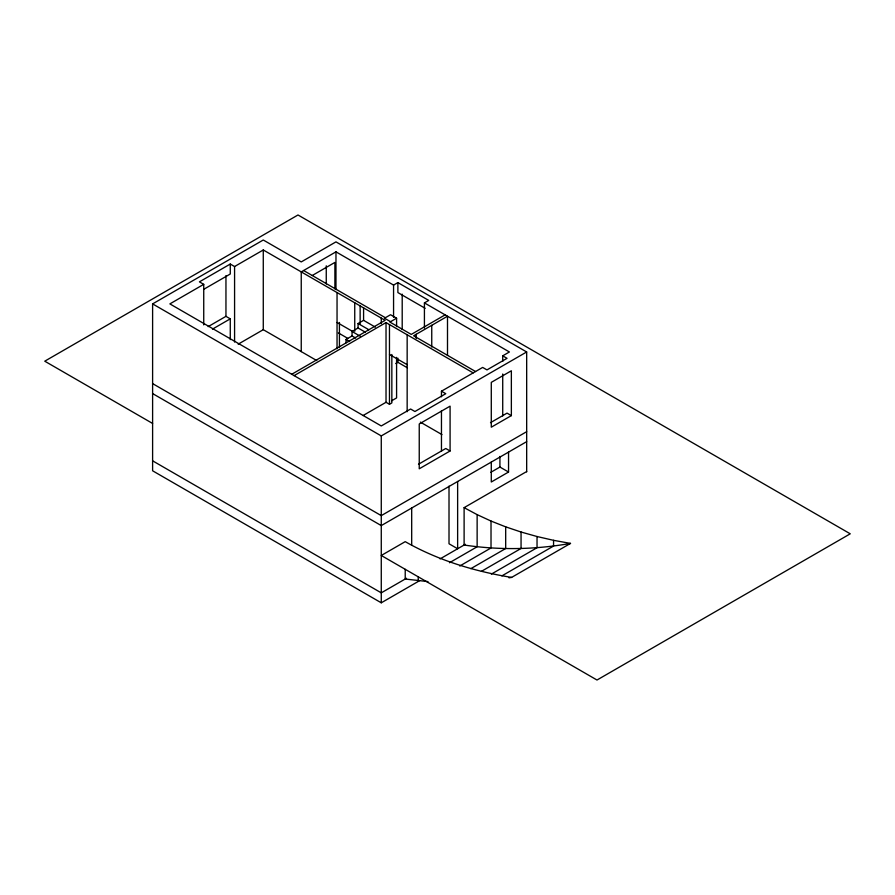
<?xml version="1.0" encoding="UTF-8"?>
<svg xmlns="http://www.w3.org/2000/svg" width="895" height="895" viewBox="0 0 895 895"><rect width="100%" height="100%" fill="white"/><g stroke="black" fill="none" stroke-linecap="round" stroke-linejoin="round"><path stroke-width="1.34" d="M419.721 580.609L381.27 602.805L152.609 470.792L152.609 303.897L263.275 240.005L301.246 261.922L335.972 241.874L526.674 351.97L526.674 471.844M291.748 374.267L385.152 320.343L263.275 249.973L234.579 266.531L230.272 264.047L199.417 281.858L203.736 284.341L203.736 324.896M203.736 284.341L169.871 303.897L381.27 425.953L410.615 409.015L414.922 411.51L445.777 393.699L441.459 391.204L441.459 396.798M204.172 289.074L230.272 274.004L230.272 264.047M424.42 328.073L424.42 302.902L428.727 300.407L397.883 282.596L393.565 285.091L335.972 251.842L301.246 271.89L301.246 351.601M208.155 326.63L225.954 316.349L230.272 318.844L230.272 339.597M212.473 329.114L230.272 318.844M312.243 275.503L334.898 262.425L334.898 288.928M238.171 344.172L263.275 329.684L316.763 360.562M365.272 332.146L358.078 327.995L358.078 323.52L363.583 320.343L375.374 327.145M346.018 342.807L346.018 339.44L352.048 335.961L352.048 331.486L358.078 327.995M294.119 375.631L386.025 322.58L473.175 372.891M396.586 326.608L396.586 318.217L389.907 322.077L411.264 334.417L445.128 314.861M395.724 363.56L397.883 362.307L407.37 367.789M363.046 415.548L386.025 402.291L389.47 404.283L391.842 402.918L391.842 354.476M391.753 400.725L396.586 397.928L396.586 357.373M441.459 391.204L482.662 367.42L486.981 369.903L507.04 358.324L502.721 355.83L502.721 361.423M502.721 355.83L509.412 351.97L424.42 302.902M152.609 303.897L381.27 435.921L526.674 351.97M418.491 464.248L445.777 448.496L450.084 450.99L450.084 406.151L419.24 423.961L419.24 468.801L450.084 450.99M490.516 422.664L507.04 413.121L511.358 415.616L511.358 370.776L491.288 382.366L491.288 427.195L511.358 415.616M526.674 431.681L381.27 515.621L152.609 383.608M526.674 441.649L381.27 525.589L152.609 393.576M490.717 472.37L499.925 467.056L508.55 472.034L508.55 452.109M508.55 472.034L491.288 482.002L491.288 462.066M509.009 577.823L511.616 577.409L570.507 543.41C535.445 549.642 499.343 550.302 464.113 545.021L464.113 507.655L526.674 471.542M406.509 578.271L381.27 592.848L152.609 460.824M440.071 558.894L465.389 544.283M449.491 562.731L477.136 546.778L477.136 514.636L464.113 507.655M459.773 565.998L491.019 547.953L491.019 521.058L477.136 514.636M470.837 568.649L505.686 548.534L505.686 526.853L491.019 521.058M481.398 571.357L521.058 548.467L521.058 532.022L505.686 526.853M491.366 574.098L537.034 547.729L537.034 536.519L521.058 532.022M501.871 575.888L553.558 546.051L553.558 540.323L537.034 536.519M405.222 569.332L405.222 579.02L427.967 581.605M553.558 540.323L570.507 543.41M511.616 577.409C474.551 571.368 437.968 560.315 405.222 541.654L381.27 555.482L596.999 680.021L850.25 533.812L298.001 214.979L44.75 361.188L152.609 423.458M425.17 308.316L397.883 292.564L397.883 282.596M396.586 318.217L390.544 314.738L384.514 318.217L390.544 321.708M303.618 270.525L385.376 317.725M475.547 371.526L413.635 335.782L447.5 316.226L447.5 355.382M358.078 323.52L368.863 329.74M337.046 322.457L352.384 331.307M352.048 331.486L360.439 336.33M389.47 354.465L407.158 364.679M352.048 335.961L355.639 338.041M338.377 332.929L347.976 338.478M346.018 339.44L349.621 341.521M420.359 422.116L441.962 434.59M502.721 374.009L502.721 415.962M499.925 456.428L499.925 467.056M457.636 481.499L457.636 548.758L449.01 543.768L449.01 486.13M441.459 410.783L441.459 451.337M431.748 325.321L431.748 347.059M418.245 576.581L418.245 580.777M416.22 334.282L416.22 338.366M411.689 508.024L411.689 545.089M407.158 334.786L407.158 411.722M402.202 294.153L402.202 329.472M397.883 358.157L397.883 362.307M393.565 285.091L393.565 317.255M389.47 324.572L389.47 404.283M386.025 322.58L386.025 402.291M381.27 318.094L381.27 323.632M381.27 435.921L381.27 602.805M363.583 307.88L363.583 320.343M360.137 305.889L360.137 324.068M354.744 302.778L354.744 331.307M339.429 322.469L339.429 347.383M337.046 292.564L337.046 348.748M335.972 251.842L335.972 289.6M326.261 265.815L326.261 283.95M263.275 249.973L263.275 329.684M234.579 266.531L234.579 342.047M225.954 275.593L225.954 316.349"/></g></svg>
